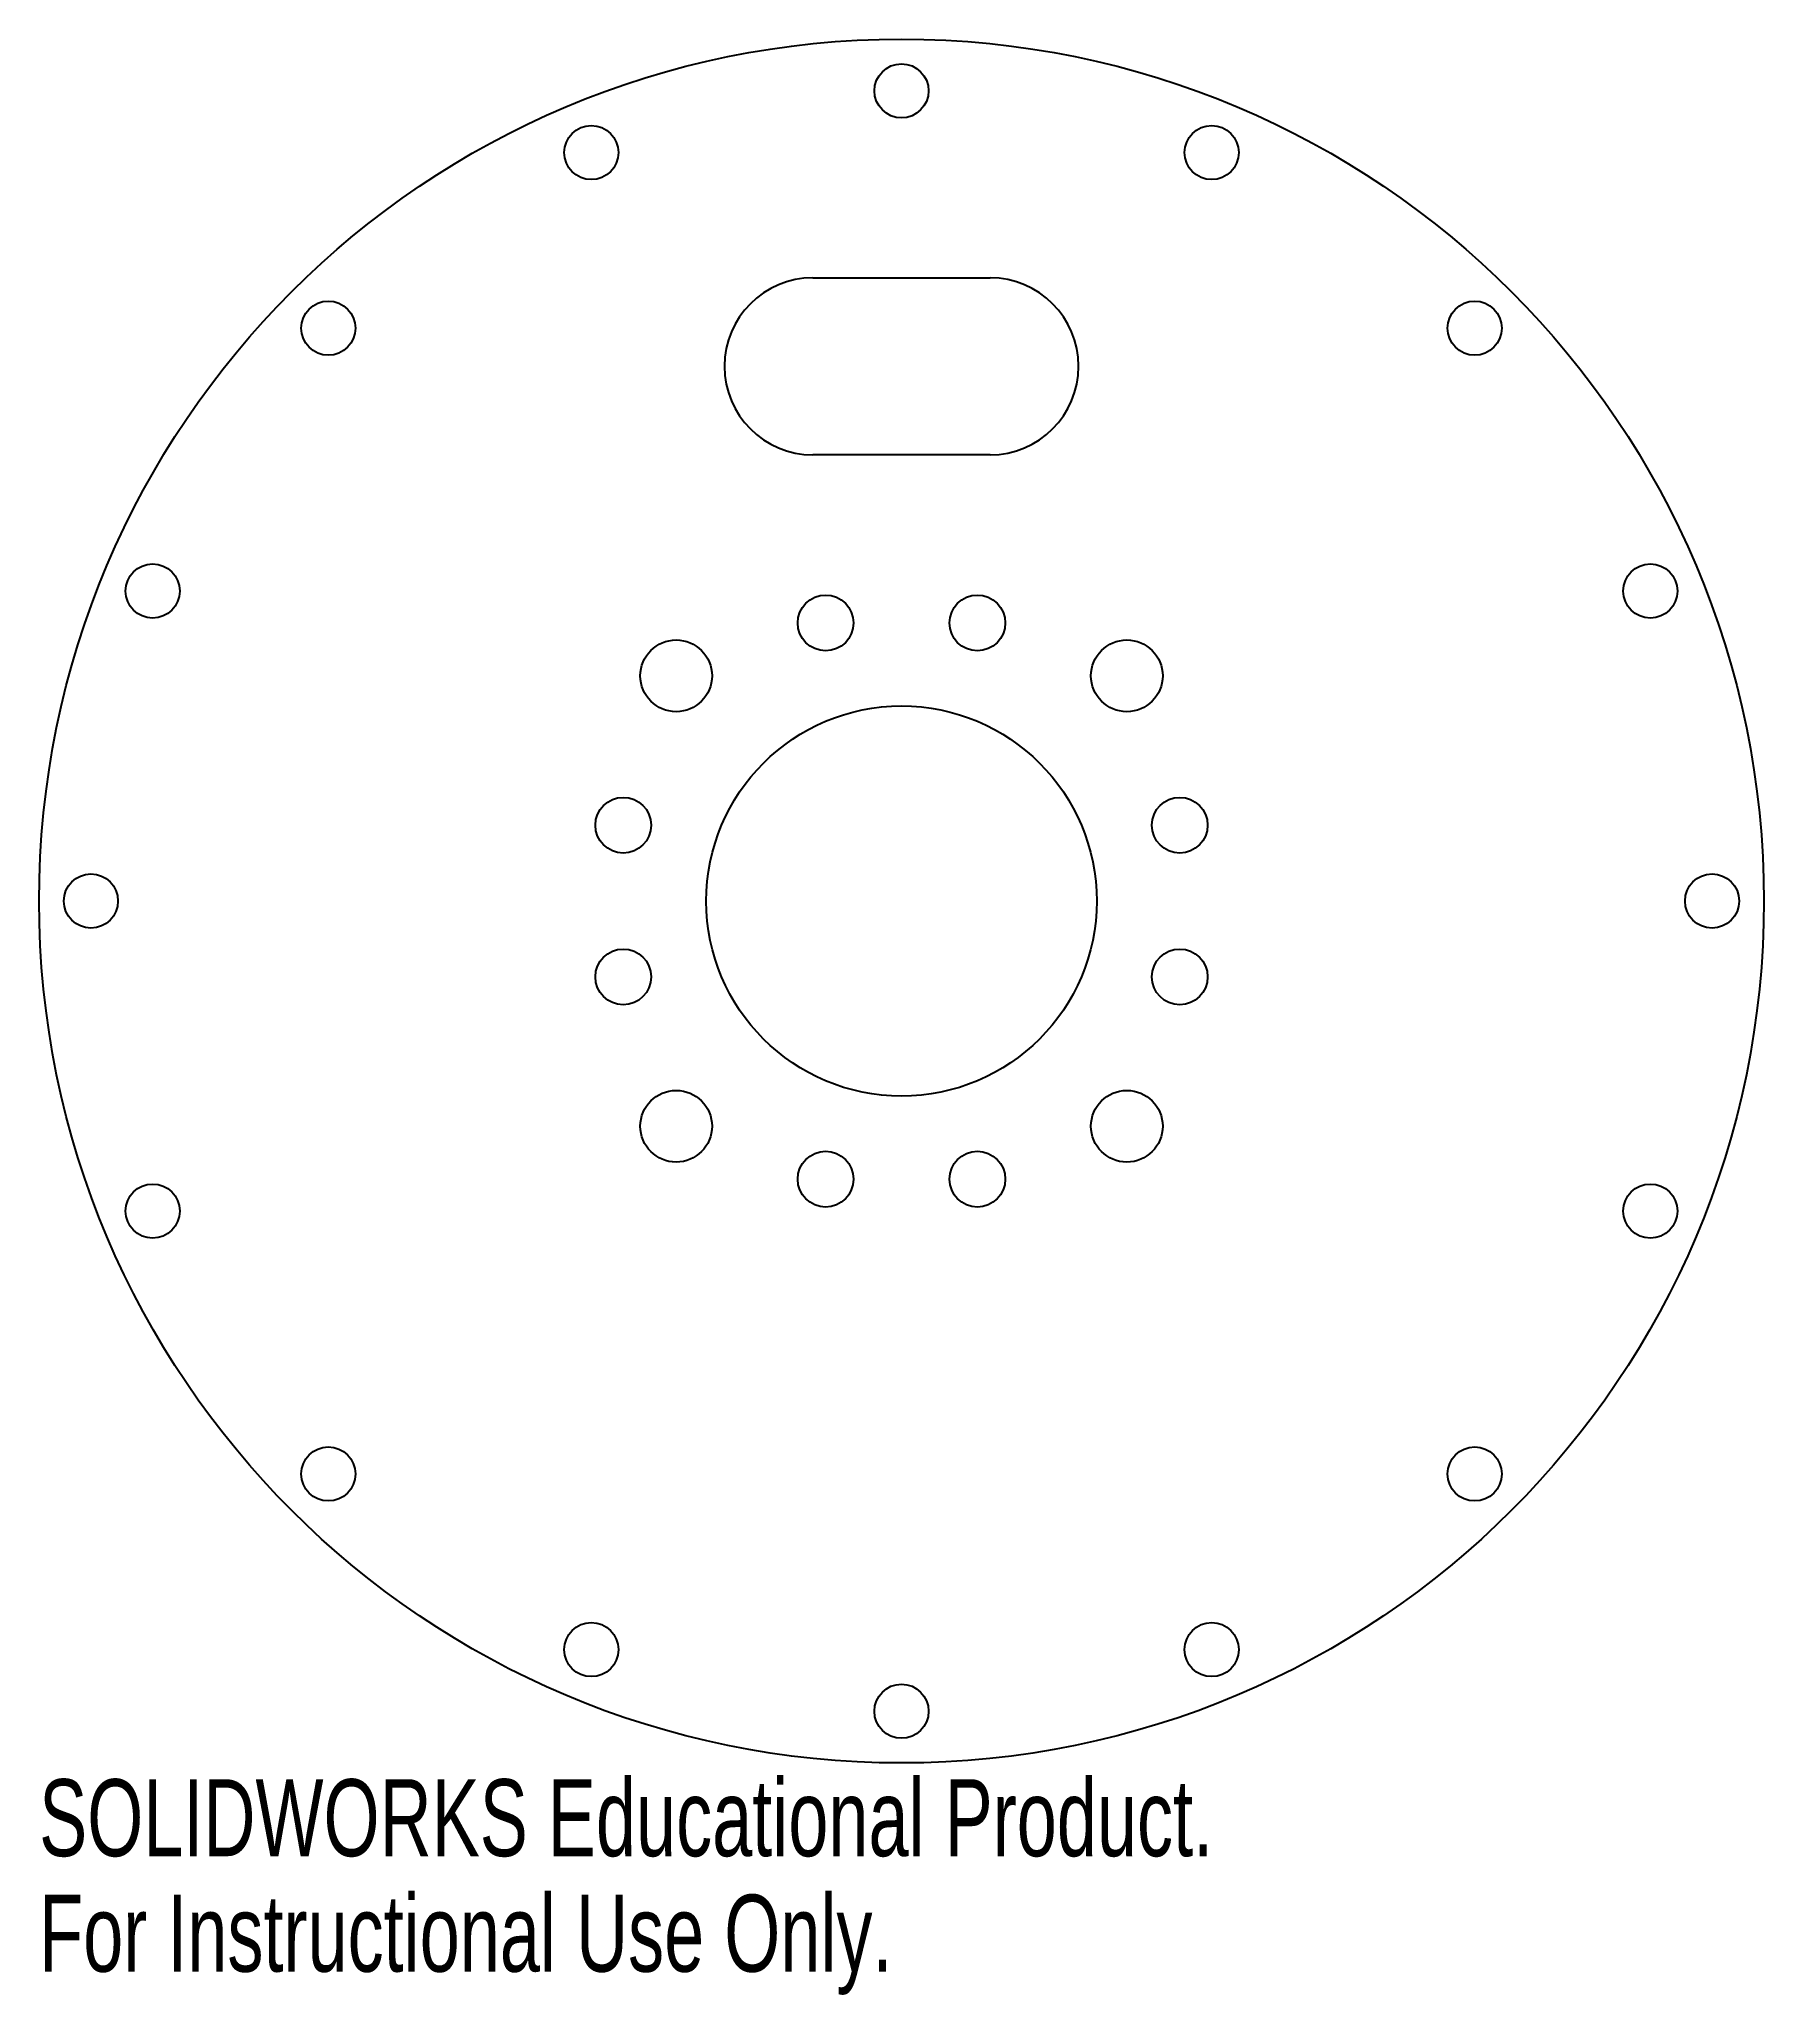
# Model space of a CAD drawing. Header units: inches. Extents: x -2.13 to 2.13, y -2.7 to 2.13.
import ezdxf

# ---------------------------------------------------------------- set-up
doc = ezdxf.new("R2010")
doc.units = ezdxf.units.IN
doc.header["$MEASUREMENT"] = 0
doc.styles.add('SLDTEXTSTYLE0', font='TXT', dxfattribs={"width": 0.7})

msp = doc.modelspace()

# ---------------------------------------------------------------- linework, layer by layer
at = {"color": 7, "linetype": 'Continuous', "lineweight": 25}
for p, q in [((-0.2188, 1.5408), (0.2188, 1.5408)), ((0.2188, 1.1033), (-0.2188, 1.1033))]:
    msp.add_line(p, q, dxfattribs=at)
for centre, radius in [((0, 0), 2.1309), ((0, 2.003), 0.0669), ((-0.7665, 1.8505), 0.0669), ((0.7665, 1.8505), 0.0669), ((-1.4163, 1.4163), 0.0669), ((1.4163, 1.4163), 0.0669), ((-1.8505, 0.7665), 0.0669), ((1.8505, 0.7665), 0.0669), ((-0.1875, 0.6875), 0.0689), ((0.1875, 0.6875), 0.0689), ((-0.5568, 0.5568), 0.0886), ((0.5568, 0.5568), 0.0886), ((0, 0), 0.4823), ((-0.6875, 0.1875), 0.0689), ((0.6875, 0.1875), 0.0689), ((-2.003, 0), 0.0669), ((2.003, 0), 0.0669), ((-0.6875, -0.1875), 0.0689), ((0.6875, -0.1875), 0.0689), ((-0.5568, -0.5568), 0.0886), ((0.5568, -0.5568), 0.0886), ((-0.1875, -0.6875), 0.0689), ((0.1875, -0.6875), 0.0689), ((-1.8505, -0.7665), 0.0669), ((1.8505, -0.7665), 0.0669), ((-1.4163, -1.4163), 0.0669), ((1.4163, -1.4163), 0.0669), ((-0.7665, -1.8505), 0.0669), ((0.7665, -1.8505), 0.0669), ((0, -2.003), 0.0669)]:
    msp.add_circle(centre, radius, dxfattribs=at)
for centre, start, end in [((-0.2188, 1.322), 90, 270), ((0.2188, 1.322), 270, 90)]:
    msp.add_arc(centre, 0.2188, start, end, dxfattribs=at)

# ---------------------------------------------------------------- texts
at = {"color": 7, "linetype": 'Continuous', "char_height": 0.1903, "attachment_point": 1, "style": 'SLDTEXTSTYLE0'}
for s, insert in [('SOLIDWORKS Educational Product.', (-2.1309, -2.171)), ('For Instructional Use Only.', (-2.1309, -2.4565))]:
    msp.add_mtext(s, dxfattribs=dict(at, insert=insert))

doc.saveas('drawing.dxf')
